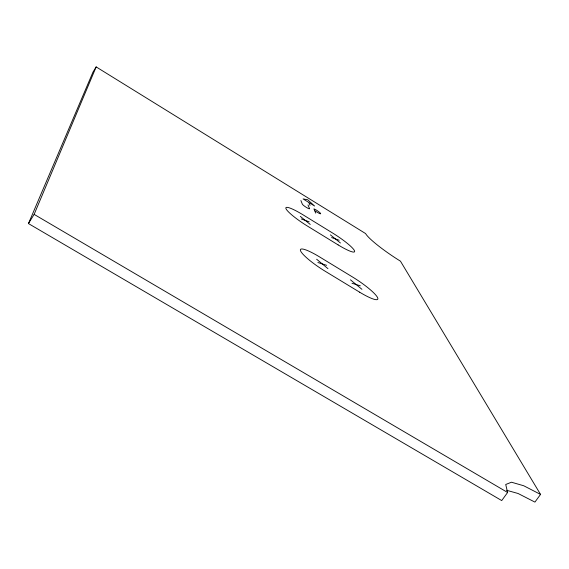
<?xml version="1.0" encoding="UTF-8"?>
<svg xmlns="http://www.w3.org/2000/svg" width="569" height="569" viewBox="0 0 569 569"><rect width="100%" height="100%" fill="white"/><g stroke="black" fill="none" stroke-linecap="round" stroke-linejoin="round"><path stroke-width="0.85" d="M540.55 494.418L523.729 485.762L511.488 482.22L505.727 484.482L507.605 492.484L501.723 500.571L28.45 223.567L34.126 214.371L96.161 66.907L365.611 233.575A35.413 4.808 34 0 0 400.455 261.171L540.55 494.418L534.917 502.093L518.082 493.494L506.609 490.279M28.45 223.567L92.96 72.142L96.161 66.907M351.998 283.262L360.319 285.816M317.893 262.522L326.62 265.31M331.599 237.565L339.167 240.253M301.307 218.958L309.187 221.832M34.126 214.371L507.605 492.484M308.434 202.23L303.099 198.93L307.687 199.762L314.565 206.014L308.839 202.479L310.055 205.352M315.07 210.928L317.189 212.237A4.758 0.683 33.5 0 0 320.653 213.553A4.758 0.683 33.5 0 0 316.208 209.997L313.932 208.88L315.71 213.119M330.397 234.862L340.44 242.991M300.325 216.384L310.24 224.442M350.461 279.82L361.934 289.308M316.641 259.236L327.957 268.639M308 204.925L309.536 208.595A4.31 0.626 33.4 0 1 306.357 207.386A4.31 0.626 33.4 0 1 302.352 204.164L300.901 200.544M359.665 292.196L325.134 271.221A26.16 4.531 33.8 0 1 300.546 250.801A26.16 4.531 33.8 0 1 319.529 256.889L352.823 277.174A26.046 4.474 34.1 0 1 377.61 297.687A26.046 4.474 34.1 0 1 359.665 292.196M338.135 244.912L307.502 226.121A23.151 3.556 33.5 0 1 285.958 208.61A23.151 3.556 33.5 0 1 303.106 214.876L332.758 233.112A23.044 3.521 33.7 0 1 354.459 250.694A23.044 3.521 33.7 0 1 338.135 244.912"/></g></svg>
